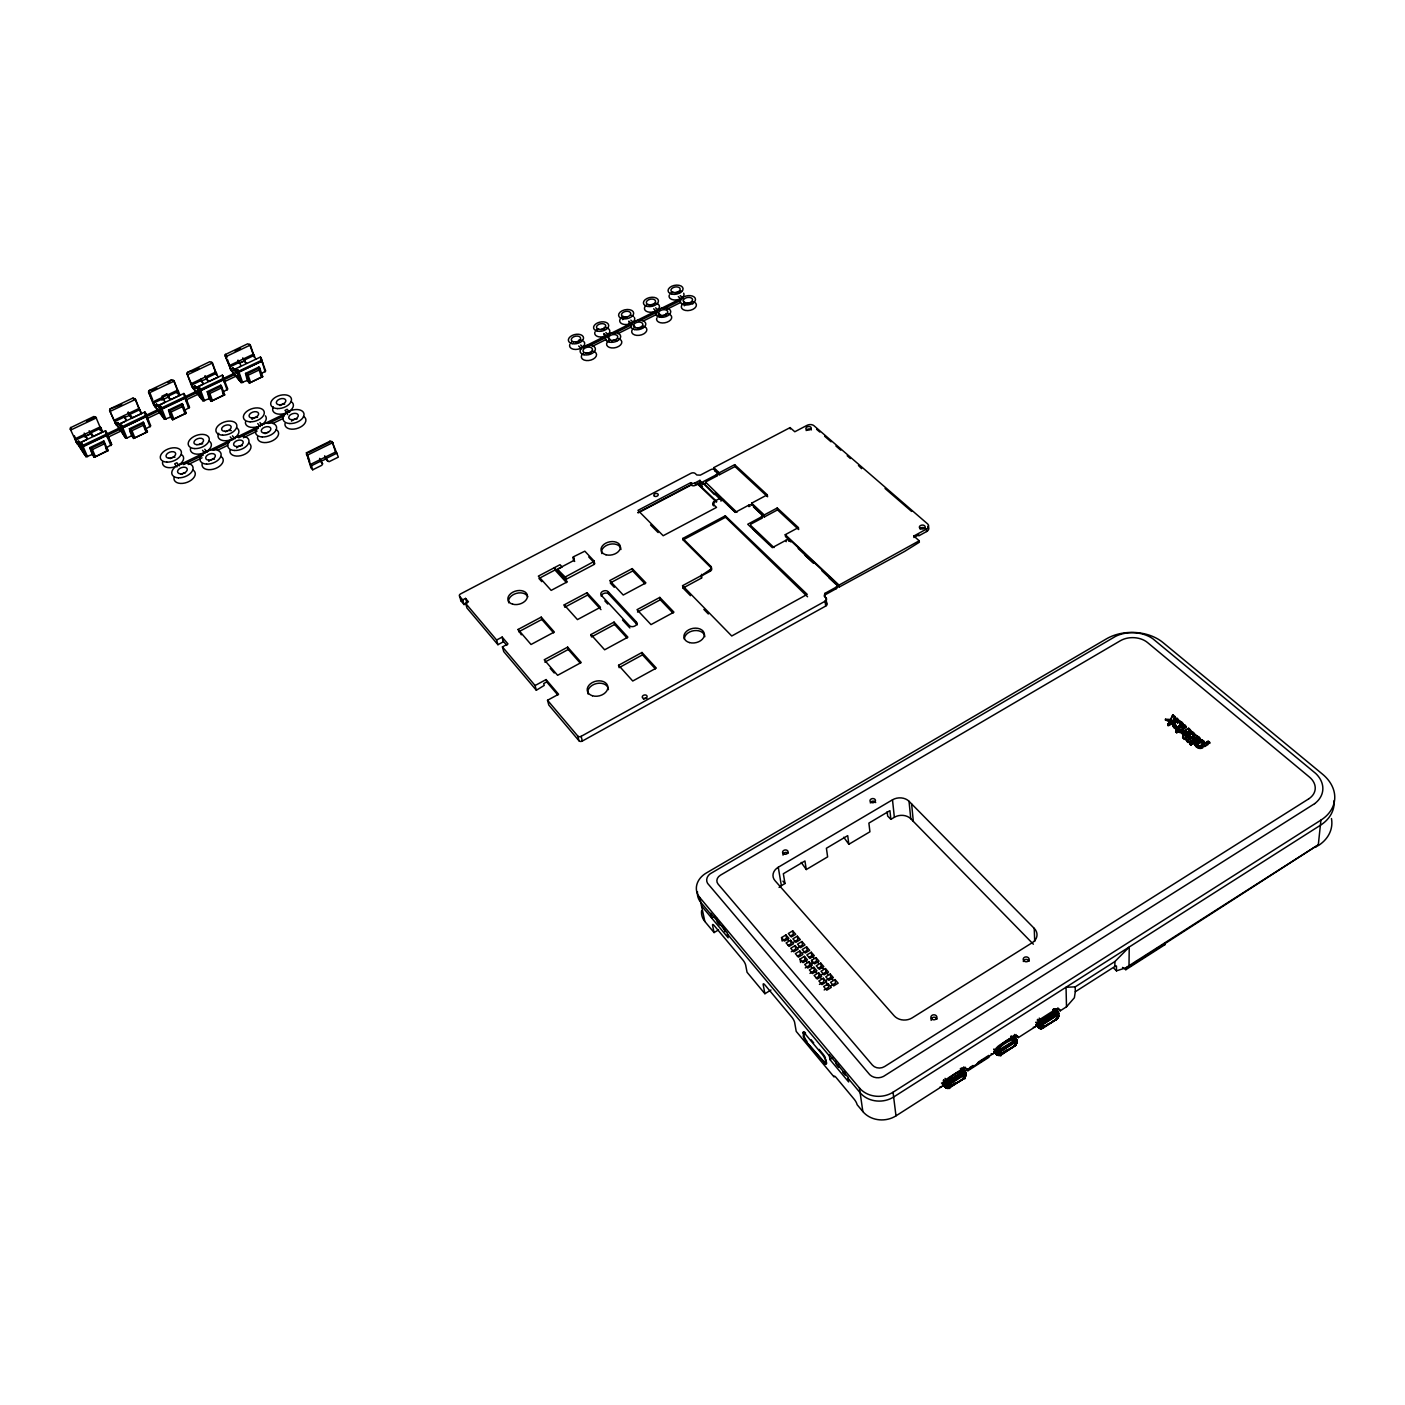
<?xml version="1.0" encoding="UTF-8"?>
<svg xmlns="http://www.w3.org/2000/svg" width="1405" height="1405" viewBox="0 0 1405 1405"><rect width="100%" height="100%" fill="white"/><g stroke="black" fill="none" stroke-linecap="round" stroke-linejoin="round"><path stroke-width="1.5" d="M770.959 990.033L764.9 993.721L763.196 984.712A4.162 1.001 59.1 0 1 765.005 985.028L791.876 1017.238A4.233 1.036 58.8 0 1 794.633 1022.418L796.214 1031.393L834.078 1076.968A4.356 1.054 58.3 0 1 836.151 1077.547L854.258 1099.325A4.408 1.071 58.1 0 1 857.085 1104.646L862.846 1111.566A23.639 20.425 -2.7 0 0 895.986 1115.851L942.579 1086.047A7.692 3.618 -42 0 1 948.41 1077.828L960.809 1069.89A7.675 3.6 -42.1 0 1 967.342 1070.224L993.95 1053.206A7.64 3.565 -42.7 0 1 999.798 1044.986L1012.022 1037.189A7.622 3.548 -42.9 0 1 1018.326 1037.61L1036.135 1026.212A7.587 3.513 -43.3 0 1 1042.001 1018.028L1054.066 1010.318A7.569 3.513 -43.4 0 1 1060.178 1010.845L1066.5 1006.805L1074.368 997.761L1075.299 991.737L1114.868 966.482L1114.885 961.564L1129.234 947.058L1128.988 966.798L1116.466 970.855L1113.954 968.361M1116.466 970.855L1116.483 965.973L1114.868 966.482M943.668 1085.45L947.128 1088.313L949.2 1088.137L963.9 1078.373C970.75 1064.481 955.189 1071.523 946.145 1081.042C936.714 1089.718 959.053 1089.349 944.74 1086.996M1122.525 967.413L1125.826 969.696L1125.844 967.746L1318.312 844.756L1320.928 820.116A44.345 32.35 7.2 0 0 1322.456 774.12L1163.041 642.594A40.482 28.68 1.2 0 0 1106.455 638.854L706.346 872.979A21.848 17.282 -11.1 0 0 699.725 897.444L704.836 921.469L714.074 932.569L718.535 929.917M1195.04 745.072C1195.427 741.7 1200.204 740.101 1203.031 741.524C1204.788 746.178 1206.807 740.47 1209.828 743.421L1208.651 741.436L1204.471 743.21L1202.381 740.172L1198.026 740.576L1195.339 742.753L1195.04 745.072L1199.168 748.444L1195.093 743.385M1135.784 962.443L1135.784 961.529M1172.824 714.741L1170.593 719.465L1165.465 719.22L1165.447 720.256L1170.558 720.502L1172.824 714.741L1174.861 716.48L1174.106 720.976L1176.898 719.29L1176.933 718.254L1173.386 719.799L1174.861 716.48M1167.924 725.454L1168.012 723.733L1172.279 721.064L1168.17 725.77L1168.293 723.47M1169.522 723.751L1169.54 722.714M1170.558 720.502L1170.593 719.465M1125.826 969.696L1165.131 944.546L1165.184 942.597M1173.017 724.471L1173.193 726.789L1173.807 723.083L1175.511 724.523C1176.248 732.321 1185.135 721.959 1176.617 721.309C1179.656 719.711 1185.486 723.557 1181.939 726.543L1181.904 727.579L1184.678 724.875L1181.939 726.543M1172.982 726.157L1173.298 723.751M1173.509 720.958L1173.544 718.991M1173.649 726.385L1174.949 728.58L1173.228 725.753M1173.263 724.787L1173.807 723.083M1173.842 721.046L1174.123 719.94M1174.229 728.053L1174.264 727.017M1175.124 720.361L1175.16 719.325M1175.388 726.543L1175.511 724.523M1175.757 730.372C1175.792 735.254 1175.23 726.684 1178.338 731.215L1178.303 732.251L1176.635 729.757M1175.722 728.967L1174.984 727.544M1175.809 727.035L1173.772 724.119M1175.651 732.11L1176.055 730.108M1176.389 727.386L1175.844 725.999M1177.829 722.346L1177.794 723.382L1176.617 721.309M1176.775 733.182L1175.932 731.39M1177.074 727.544L1176.424 726.35M1176.582 722.346L1177.337 721.116M1177.583 727.527L1180.744 724.313M1177.829 730.793L1177.934 729.055L1179.954 727.737L1178.075 731.109L1177.934 729.055M1177.302 722.152L1178.04 721.011M1178.128 727.386L1178.163 726.35M1178.198 729.827L1178.338 728.194L1179.954 727.737M1181.904 727.579L1182.887 724.576L1178.725 721.011M1177.794 729.406L1178.953 731.865L1186.347 727.369L1184.678 724.875M1179.304 731.092L1179.269 732.128L1181.289 729.898C1176.178 733.551 1189.42 733.796 1190.386 729.739L1188.665 728.264L1184.046 730.951L1181.289 729.898M1178.303 729.248L1179.234 728.018M1179.339 726.807L1179.375 725.77M1179.375 722.135L1179.41 721.099M1179.427 731.197L1180.2 732.866L1180.235 731.829M1180.709 725.349L1179.814 722.925M1180.06 722.31L1180.095 721.274M1180.323 726.051L1180.358 725.015M1180.2 724.26L1180.235 723.224M1180.586 725.7L1180.692 723.768M1180.709 722.574L1180.744 721.538M1181.025 732.286L1182.676 733.884L1184.643 733.832L1184.678 732.795M1181.921 723.364L1181.956 722.328M1181.816 733.673L1181.851 732.637M1188.665 728.264L1183.994 731.987L1181.833 730.372M1182.413 727.088L1182.448 726.051M1182.501 723.961L1182.536 722.925M1182.676 733.884L1182.729 732.848M1182.518 731.882L1182.553 730.846M1182.834 726.473L1182.87 725.437M1182.887 724.576L1182.922 723.54M1182.764 737.836L1183.818 734.622L1186.839 734.288L1186.803 735.342C1182.676 733.164 1182.483 741.19 1182.764 735.834M1182.94 736.431L1182.975 735.395M1183.238 732.075L1183.273 731.039M1183.291 736.027L1183.326 734.991M1183.783 735.658L1183.818 734.622M1183.642 733.954L1183.677 732.901M1183.994 731.987L1184.046 730.951M1184.029 739.434L1183.08 737.309M1184.52 735.307L1184.556 734.271M1184.819 731.636L1184.854 730.582M1185.311 737.748L1186.909 735.763L1190.053 739.153L1188.015 740.4L1185.504 738.152L1187.488 735.974M1185.293 735.131L1185.328 734.095M1185.504 738.152L1185.451 736.325M1185.802 737.01L1185.838 735.974M1186.031 735.166L1186.066 734.113M1186.048 738.696L1185.539 737.116M1186.329 736.8L1186.382 735.763M1186.803 735.342L1186.786 731.917M947.128 1088.313L950.166 1087.171L947.708 1088.454M1186.874 736.8L1186.909 735.763M1187.049 733.392L1188.507 731.443L1191.528 731.338L1197.604 736.993C1195.69 734.06 1188.56 729.3 1186.61 734.622M1184.064 738.398L1188.56 742.42L1197.657 735.957M1187.524 742.332L1187.155 741.05M1187.752 732.848L1187.805 731.812M1188.103 736.396L1190.053 739.153M1188.033 742.455L1187.576 741.296M1188.015 740.4L1186.083 737.66M1188.472 732.497L1188.507 731.443M1188.56 742.42L1189.052 741.208M1188.858 735.307L1190.825 733.094L1194.215 736.624L1191.703 738.152L1189.069 735.798L1189.526 733.375M1189.069 735.798L1189.034 733.796M1189.192 732.268L1189.227 731.215M1189.666 736.396L1189.122 734.762M1189.947 732.163L1189.982 731.127M1190.808 745.265L1192.388 743.298L1190.808 745.265L1190.07 742.174L1192.986 743.93L1198.57 740.54M1190.14 734.148L1190.193 733.094M1190.386 729.739L1190.334 730.776L1188.63 729.318M1189.912 744.51L1189.772 742.437M1189.666 744.193L1190.07 742.174M1190.773 734.13L1190.825 733.094M1190.72 732.198L1190.755 731.162M1192.353 744.334L1190.667 741.805M1191.493 732.374L1191.528 731.338M1191.458 734.376L1191.493 733.34M1191.703 738.152L1189.701 735.359M1191.949 741.102C1190.931 746.09 1194.268 735.254 1198.746 736.887L1200.432 739.399L1198.746 736.887M1192.178 733.814L1194.215 736.624M1192.248 732.69L1192.301 731.654M1191.861 742.859L1192.265 740.839M1193.003 733.129L1193.056 732.093M1192.986 743.93L1192.142 742.139M1193.741 733.691L1193.793 732.655M1195.269 745.756L1195.321 744.72M1195.304 743.789L1195.339 742.753M1195.708 746.424L1195.743 745.37M1195.725 743.192L1195.778 742.156M1196.252 746.986L1196.305 745.95M1196.322 742.613L1196.375 741.577M1196.884 747.46L1196.937 746.424M1197.095 742.086L1197.148 741.05M1197.587 745.493L1198.939 742.455L1200.906 741.805L1202.979 742.929L1202.557 745.265L1200.625 746.441L1198.799 746.529L1197.587 744.843M1197.587 747.864L1197.622 746.828M1197.991 741.612L1198.026 740.576M1198.061 746.108L1197.622 743.807M1198.061 743.122L1198.008 744.158L1198.939 742.455M1198.869 741.278L1198.922 740.224M1198.799 746.529L1198.096 745.072M1199.782 741.067L1199.835 740.014M1199.677 746.652L1202.979 743.579M1199.888 743.017L1199.923 741.981M306.694 453.622L306.448 452.656L310.891 467.584L312.718 469.797L321.798 465.301L322.588 463.808L319.602 458.381M1200.063 748.566L1209.881 742.384M1200.695 740.979L1200.731 739.943M1200.625 746.441L1200.678 745.405M1200.853 742.841L1200.906 741.805M1200.959 748.479L1201.012 747.442M1201.556 741.032L1201.609 739.996M1201.784 741.91L1202.943 744.615M1201.714 745.915L1201.767 744.878M1201.942 747.144L1201.907 748.18L1202.873 747.688M1202.329 741.225L1202.381 740.172M1202.557 745.265L1202.592 744.229M1202.452 743.35L1202.504 742.314M1202.926 743.965L1202.979 742.929M1203.031 741.524L1203.084 740.488M1203.664 741.963L1203.716 740.927M1204.173 742.49L1204.226 741.454M1204.419 744.264L1204.542 742.016M948.428 1087.927L963.883 1078.724L962.443 1078.373M1207.194 742.56L1207.246 741.524M1207.615 742.402L1207.668 741.348M1208.107 742.367L1208.159 741.331M1208.599 742.472L1208.651 741.436M1208.985 742.701L1209.038 741.664M92.309 454.553L89.815 447.633L103.794 440.959L108.15 450.636L94.223 457.292L92.309 454.553L86.039 456.748L80.436 443.84L81.982 443.91L83.194 446.685L106.675 435.515L105.551 430.685L79.804 442.926M963.444 1076.722C962.952 1081.657 968.203 1073.508 963.567 1074.807L949.499 1083.835L948.814 1087.646L963.883 1078.724M1015.218 1045.46L1015.183 1042.422L1001.221 1051.256L1000.975 1054.523L1014.919 1045.689L1001.238 1054.944C998.99 1055.629 999.535 1051.379 1001.133 1050.782L1014.691 1042.106C1017.29 1041.79 1015.095 1049.219 1014.972 1043.423M308.643 452.656L330.175 442.048L329.947 441.082L332.142 441.644L338.342 457.117L329.033 461.718L325.626 458.961L324.608 455.887L327.611 461.332M965.2 1073.35C963.935 1087.716 966.939 1069.082 962.776 1068.362M963.865 1077.214C973.068 1066.448 939.699 1085.38 949.569 1087.804M965.779 1076.248L965.902 1075.194M965.832 1074.544C962.864 1081.428 966.816 1072.682 964.603 1070.417M1040.982 1028.706L1056.894 1019.187L1041.474 1028.126L1042.703 1023.507L1057.631 1014.217L1058.035 1018.063L1057.227 1018.485L1056.736 1015.727L1043.353 1024.28L1042.492 1028.39L1038.067 1027.266L1037.944 1024.052L1039.7 1021.259L1054.523 1011.53L1057.561 1010.985L1058.685 1013.602L1057.947 1015.341L1058.492 1012.513L1054.716 1008.772L1055.664 1009.018M1001.238 1054.944C980.831 1057.263 1021.646 1025.334 1015.464 1042.633M1058.457 1017.273C1058.773 1016.201 1058.966 1013.427 1057.543 1017.606C1057.93 1019.977 1058.141 1012.197 1057.754 1018.449M1016.799 1041.93C1016.026 1046.988 1014.726 1045.179 1016.746 1042.457M1042.106 1028.39C1046.005 1026.897 1039.015 1029.654 1037.961 1026.792M1128.988 966.798L1315.73 846.425M1057.983 1017.729L1057.21 1014.972L1043.283 1023.788C1041.72 1024.386 1041.087 1028.653 1043.283 1028.003L1057.052 1019.029L1052.31 1021.435M1315.624 847.373L1318.312 844.756M145.576 412.859L146.032 416.776L122.797 427.822L126.994 437.991L131.684 435.743L133.633 438.43L147.42 431.844L143.222 422.167L129.383 428.771L133.633 438.43L147.42 431.844L145.435 429.175L150.757 425.82L144.908 411.981L119.46 424.082L123.939 435.813M158.66 405.43L160.873 406.379L161.979 409.171L184.951 398.23L183.844 393.47L158.66 405.43L164.438 419.287L170.62 417.145L172.639 419.779L186.268 413.263L182.211 403.586L168.53 410.102L170.62 417.145M250.582 382.213L248.123 375.24L246.244 374.239L249.37 383.073L261.541 376.979L259.1 370.007L259.644 367.864L258.942 367.021L245.541 373.396L247.262 380.527L249.37 383.073L262.717 376.698L259.644 367.864L246.244 374.239L245.541 373.396M714.372 501.304L714.601 502.727A3.249 2.16 -9.8 0 0 713.635 505.835L713.389 504.395A3.249 2.16 -9.8 0 1 714.372 501.304L720.308 498.143L735.254 512.351L748.689 505.203A3.267 2.178 -9.1 0 1 753.185 505.431L762.16 513.844A3.284 2.195 -8.8 0 1 761.247 517.005L747.741 524.241L772.329 547.651L785.975 540.258A3.337 2.266 -8.2 0 1 790.594 540.521L836.818 583.883A3.425 2.389 -7 0 1 835.975 587.272L824.876 593.402L824.191 596.124L825.947 597.81L826.562 602.64L824.998 601.147M201.424 398.827L197.455 386.99L222.359 375.153L227.786 389.027L222.605 392.294L224.695 394.893L223.465 395.191L220.778 385.198L207.238 391.661L209.134 398.721L211.207 401.338L224.695 394.893L221.463 386.059L207.922 392.522L207.238 391.661M186.268 413.263L185.003 413.579L182.334 406.642L182.878 404.464L169.197 410.998L168.53 410.102M146.102 432.178L143.31 425.258L143.872 423.063L130.033 429.667L129.383 428.771M106.183 431.598L111.627 444.524L106.218 447.914L108.15 450.636L106.798 450.987L103.794 440.959M949.323 1087.856L949.587 1084.344L964.884 1074.702L965.27 1071.664L962.32 1072.261L947.848 1081.569L945.6 1084.73L946.18 1088.12M197.455 386.99L199.686 387.921L200.739 390.713L223.465 379.894L223.061 376.013M960.335 1068.573C964.129 1071.699 964.884 1078.197 961.406 1071.049M1056.613 1010.739C1058.422 1018.713 1057.561 1012.338 1054.084 1008.878M1011.424 1035.942L1014.164 1039.173L1014.761 1042.58L1010.669 1036.363M1053.381 1009.159L1056.139 1012.32L1056.736 1015.727L1052.626 1009.563M1016.834 1043.054L1015.341 1045.32M995.126 1052.749A4.233 1.985 -42.7 0 1 994.02 1051.713C995.284 1056.314 1007.877 1056.823 995.987 1054.207M1058.58 1015.675L1057.543 1017.606M1058.685 1016.254L1057.895 1017.975M1168.012 723.733L1169.065 725.489L1178.637 719.694L1176.933 718.254M558.435 571.378L558.207 568.726L572.994 560.929A2.301 1.546 -13.3 0 0 573.82 558.663L573.363 556.837L584.831 551.182L594.35 561.298L565.179 577.016L557.855 569.692M239.272 371.921L261.787 361.19L239.272 371.921L235.829 368.742L239.535 380.632L230.771 368.918L232.896 367.899L239.675 376.119M1175.3 726.034L1175.335 724.998M964.919 1077.916C972.787 1056.929 931.375 1089.648 949.464 1087.242C937.188 1088.928 962.952 1068.063 965.744 1073.069M1015.183 1042.422L1014.673 1037.54M84.177 433.109L87.005 438.325L86.302 439.765L77.275 444.05L70.25 429.069L70.566 427.506L70.935 428.437M123.991 415.599L126.081 419.761L125.361 421.184L116.457 425.416L109.608 410.471L109.941 408.908L133.001 398.001L133.264 398.967M310.891 467.584L311.489 466.39M200.933 379.087L202.952 383.214L202.232 384.654L193.486 388.799L187.058 373.835C186.812 370.059 195.594 372.237 198.808 367.97M240.062 366.67L240.799 365.23L237.989 360.137L239.061 363.14L244.733 360.751L239.588 363.193M261.541 376.979L262.717 376.698L260.575 374.151L265.685 370.92L260.469 357.046L231.439 370.762L225.169 355.816L225.38 354.341L226.767 357.555L225.766 354.763M265.106 371.991L261.19 357.889M229.823 368.812L230.438 367.741M1016.676 1041.052L1014.761 1040.596L1000.149 1049.939L998.446 1052.345L998.534 1054.892L1000.694 1054.962L996.268 1054.54M184.231 410.629L189.482 407.327L184.529 394.331M193.521 388.799L191.941 386.797L192.573 385.725M1041.509 1028.618L1042.949 1027.547L1040.385 1028.583M164.438 419.287L153.672 404.991L154.304 403.885M1000.817 1054.979L997.216 1055.19L994.02 1051.713M153.672 404.991L148.544 392.048C148.368 388.764 153.637 391.626 156.693 387.903M114.964 423.362L115.649 422.255M75.852 441.943L76.555 440.819L74.36 435.761M1015.306 1042.422L1016.412 1040.473L1015.639 1037.786M1187.102 732.356L1186.839 734.288M1015.394 1043.933L1016.096 1044.565M1015.92 1044.776L1015.675 1041.07L1000.957 1050.202L999.183 1052.696L999.376 1055.102L1000.834 1055.173M1057.561 1018.52L1058.176 1017.378M1042.633 1028.074L1040.543 1028.688L1038.067 1027.266M1057.754 1017.975C1057.28 1020.61 1055.014 1016.869 1057.385 1018.748M946.145 1081.042L949.727 1084.221L945.038 1078.338M1056.964 1018.239L1055.647 1019.31M564.318 576.77L564.898 579.141L566.233 579.229L594.403 564.301L594.21 560.964M573.925 559.19L574.382 561.034A2.301 1.546 -13.3 0 1 574.645 561.456M1000.782 1054.47C984.185 1057.983 1015.71 1030.199 1016.781 1040.42M1038.33 1027.617L1042.282 1027.986L1039.261 1028.056L1039.138 1024.912L1040.754 1022.331L1057.385 1011.969L1058.387 1012.9L1057.333 1015.604L1057.14 1010.775M701.148 575.646L709.947 569.78A3.337 2.301 -10.1 0 0 710.965 566.496L682.795 538.449L725.296 515.811L807.225 594.368L731.742 635.991L682.567 585.674L701.148 575.646L701.569 578.035L683.023 588.045L690.47 595.685M701.569 578.035L701.552 574.329M161.909 400.091L168.934 396.754L167.933 396.913L166.773 393.927L161.909 396.228L164.719 401.391L163.999 402.814L155.2 407.011L148.544 392.048M106.798 450.987L94.223 457.292L89.815 447.633M173.816 418.936L172.639 419.779L169.197 410.998L171.111 411.981L173.816 418.936L185.003 413.579M998.112 1055.471L1015.077 1045.583M1014.199 1046.303L1015.183 1045.847M963.25 1078.952L963.865 1078.496M212.401 400.478L211.207 401.338L207.922 392.522L209.819 393.505L212.401 400.478L223.465 395.191M1042.809 1027.441L1039.279 1028.267L1036.1 1024.807A4.197 1.949 -43.2 0 0 1037.838 1025.808M950.43 1086.065L955.576 1082.763M1003.24 1052.24L1006.612 1050.079M949.148 1087.523C952.204 1082.693 966.5 1081.2 965.165 1073.929M1043.985 1026.774L1048.991 1023.578M1000.694 1054.962L1014.902 1046.058M969.503 1067.73L973.015 1065.482M978.284 1062.11L988.839 1055.366L988.962 1057.263L967.887 1070.75L965.551 1068.116M968.431 1069.1L971.926 1066.869M977.195 1063.497L982.446 1060.125M1126.23 968.168L1131.587 964.743M1135.152 962.46L1138.717 960.177M1144.074 956.752L1147.657 954.469M1154.787 949.903L1158.37 947.62M699.725 897.444L859.439 1087.979A23.973 20.513 -3.2 0 0 893.036 1092.229L1320.928 820.116M1066.5 1006.805L1066.044 987.276L1075.211 986.854L1114.885 961.564M803.713 1031.867A4.268 1.036 58.7 0 0 803.607 1032.675L803.519 1036.644A4.268 1.036 58.7 0 0 806.277 1041.843L824.507 1062.496A4.32 1.054 58.5 0 0 826.526 1063.023L825.964 1059.493M829.934 1059.563L829.266 1054.751L848.005 1077.143L848.638 1081.938L829.934 1059.563L833.077 1057.596M823.822 1062.918A4.32 1.054 58.5 0 0 825.841 1063.462L826.526 1063.023M806.277 1041.843L824.507 1062.496M802.905 1033.097A4.285 1.036 58.7 0 1 804.872 1033.553L805.557 1033.132A4.268 1.036 58.7 0 0 804.433 1032.043M803.519 1036.644L803.607 1032.675M826.474 981.849L821.995 984.589L818.887 980.989L823.365 978.249L826.474 981.849L827.001 985.256M828.16 983.781L823.664 986.538L826.79 990.156L831.286 987.399L828.16 983.781L828.669 987.206L824.191 989.945M835.044 979.566L830.566 982.306L833.692 985.924L838.17 983.166L835.044 979.566L835.553 982.991L831.093 985.73M818.606 972.734L814.127 975.456L817.218 979.039L821.697 976.317L818.606 972.734L819.15 976.159L821.205 978.547M825.473 968.554L821.012 971.259L824.103 974.842L828.564 972.12L825.473 968.554L826 971.979L828.054 974.35M816.165 977.968L819.15 976.159M821.539 974.701L826 971.979M830.25 974.034L825.771 976.774L828.88 980.356L833.358 977.617L830.25 974.034L830.759 977.458L832.831 979.865M1204.612 746.617L1208.089 744.492M819.431 984.396L823.892 981.674L823.365 978.249M826.298 980.198L830.759 977.458M805.258 967.922L809.702 965.235L809.157 961.793L804.696 964.497L807.752 968.063L812.213 965.34L809.157 961.793M815.989 957.648L816.533 961.073L812.09 963.777L811.546 960.353L815.989 957.648L819.062 961.178L814.619 963.883L811.546 960.353M1188.05 739.346L1190.088 738.117M1191.739 737.116L1194.25 735.57M813.864 967.255L809.403 969.977L812.476 973.542L816.937 970.82L813.864 967.255L814.408 970.679L816.463 973.05M820.713 963.075L816.27 965.797L819.343 969.345L823.804 966.622L820.713 963.075L821.258 966.517L823.312 968.87M809.965 973.384L814.408 970.679M818.29 968.308L821.258 966.517M1190.737 741.19L1195.883 738.047M1192.213 741.875L1198.693 737.924M1193.038 742.894L1200.467 738.363M797.408 956.19L800.358 954.399L799.796 950.974L795.37 953.661L798.391 957.174L802.835 954.487L799.796 950.974M802.747 952.959L807.173 950.289L806.611 946.847L802.185 949.534L805.223 953.029L809.649 950.342L806.611 946.847M800.025 959.071L804.468 956.366L807.506 959.896L803.063 962.601L800.025 959.071L800.587 962.495M811.3 952.239L806.856 954.926L809.912 958.438L814.338 955.751L811.3 952.239L811.844 955.663L813.864 957.999M1176.81 732.146L1178.338 731.215M1178.988 730.828L1186.4 726.332M802.062 961.6L805.03 959.808L804.468 956.366M808.894 957.455L811.844 955.663M788.187 945.46L791.12 943.686L790.541 940.261L786.115 942.931L789.118 946.408L793.544 943.739L790.541 940.261M793.491 942.263L797.899 939.611L797.32 936.169L792.912 938.821L795.915 942.298L800.341 939.629L797.32 936.169M795.16 945.6L790.734 948.287L793.737 951.782L798.181 949.095L795.16 945.6L795.739 949.042L791.314 951.712M801.956 941.491L797.548 944.16L800.551 947.655L804.977 944.968L801.956 941.491L802.518 944.933L798.11 947.602M1172.227 724.594L1178.602 720.73M781.531 937.592L785.939 934.94L788.925 938.4L784.517 941.051L781.531 937.592L782.128 941.034L786.537 938.382L785.939 934.94M792.719 930.865L788.31 933.517L791.296 936.959L795.722 934.307L792.719 930.865L793.298 934.307L790.365 936.064M714.741 916.359L711.738 918.132L710.807 913.268L727.246 932.885L728.141 937.75L701.534 905.926M801.219 862.407L806.277 869.537L827.633 856.874L826.403 848.251L847.707 835.641L848.848 844.282L869.923 831.778L868.887 823.102L889.927 810.65L890.875 819.343L894.353 817.289A11.784 9.115 -4.1 0 1 910.774 818.781L1033.378 944.213M779.073 887.398A11.925 9.484 -8.3 0 1 781.373 885.642L784.974 883.499L783.34 873.734L804.942 860.966L806.277 869.537M1034.221 928.354A12.786 10.239 1.9 0 1 1032.201 942.737L912.179 1017.87A12.891 10.748 -2.4 0 1 894.124 1015.762L774.998 880.654A12.03 9.501 -8.4 0 1 778.265 867.254L892.491 799.814A11.89 9.133 -4.2 0 1 909.035 801.289L1034.221 928.354L1034.73 941.42M1001.379 1054.716L997.919 1054.646M546.071 679.581L546.703 681.934L543.735 683.533L544.227 685.412L536.341 690.241L535.077 685.535L546.071 679.581L558.593 694.246L547.529 700.27L548.775 704.976L578.983 740.769A2.494 1.827 -14.5 0 0 582.337 741.05L825.701 606.064A3.442 2.406 -7.2 0 0 826.965 603.167M919.221 540.785L919.344 542.242L904.644 551.392L839.259 587.027L839.031 585.095L919.221 540.785L913.812 536.043L926.457 529.07A5.409 3.653 -5 0 0 927.581 523.889L813.934 425.68A5.076 3.267 -7.8 0 0 806.909 425.399L794.809 431.757L790.084 427.612L713.74 467.637L714.074 469.551L719.553 474.697L734.973 466.565L767.569 496.738L767.288 494.823L734.675 464.669L719.237 472.783L713.74 467.637M825.051 594.859L836.151 588.713A3.425 2.389 -7 0 0 836.994 585.323L836.818 583.883M547.529 700.27L577.789 736.062A2.494 1.827 -14.5 0 0 581.143 736.343L825.086 601.235A3.442 2.406 -7.2 0 0 825.947 597.81M927.774 526.331A5.409 3.653 -5 0 1 926.65 531.511L918.782 535.849L918.694 534.884L913.935 537.518L913.812 536.043M618.569 665.285L641.98 652.482L656.311 668.077L632.742 681.021L618.569 665.285L619.113 667.656L642.489 654.853L641.98 652.482M567.655 647.125L544.227 659.77L557.627 675.313L581.213 662.51L567.655 647.125L568.252 649.479L580.441 663.336M590.925 634.568L614.038 622.099L627.894 637.168L604.642 649.795L590.925 634.568L591.487 636.939L614.582 624.47L614.038 622.099M659.806 597.406L637.009 609.7L651.007 624.61L673.943 612.159L659.806 597.406L660.28 599.777L672.995 613.072M701.815 575.751L710.21 571.22A3.337 2.301 -10.1 0 0 711.211 567.936L710.965 566.496M544.841 662.124L568.252 649.479M637.519 612.071L660.28 599.777M790.277 541.066L785.535 536.622L785.255 534.69L798.391 527.595L777.246 507.978L764.215 514.95L764.496 516.882L777.509 509.892L777.246 507.978M762.16 513.844L762.388 515.284A3.284 2.195 -8.8 0 1 761.475 518.445L750.692 524.223L750.92 525.663L773.979 547.581M751.938 505.08L751.64 503.166L767.288 494.823M711.211 567.936L683.076 539.889L725.542 517.251L725.296 515.811M502.165 637.08L503.166 641.909L497.932 644.702L496.615 640.03L502.165 637.08L507.978 643.929L502.428 646.897L503.728 651.586L536.341 690.241M518.076 629.458L541.224 617.129L554.325 632.004L531.037 644.491L518.076 629.458L521.308 634.814M564.195 604.87L587.027 592.699L600.427 607.276L577.455 619.605L564.195 604.87L564.775 607.223L587.589 595.053L587.027 592.699M632.215 568.604L609.7 580.616L623.24 595.035L645.896 582.882L632.215 568.604L632.724 570.974L645.035 583.83M518.708 631.811L541.821 619.465L541.224 617.129M632.724 570.974L610.227 582.97L614.284 587.308M720.8 501.005L723.487 499.583L736.94 512.368M566.478 582.601L554.993 570.009L538.94 578.474L541.786 581.652M556.503 569.956L562.14 566.97L560.033 564.705L538.343 576.138L551.164 590.381L567.339 581.81L554.413 567.655L554.993 570.009M723.487 499.583L706.153 482.705L705.995 481.757L716.568 476.19A3.196 2.09 -9.8 0 0 717.516 473.169L715.215 469.814A3.196 2.09 -9.9 0 0 710.842 469.604L700.287 475.153L696.792 474.978L695.264 473.538A3.196 2.09 -10.3 0 0 690.909 473.327L460.541 593.929A2.318 1.563 -16.1 0 0 459.593 596.229L462.702 599.9L465.564 598.407L468.462 601.814L465.599 603.325L466.952 607.996L497.932 644.702M720.308 498.143L720.554 499.583L703.308 483.162L702.237 483.724L699.936 480.352L695.106 482.881A3.196 2.107 -10.3 0 1 690.733 482.67L637.958 510.366L663.178 535.727L716.532 507.398L713.389 504.395M637.712 512.685L691.945 484.198M638.45 512.737L691.155 485.041A3.196 2.107 -10.3 0 0 695.528 485.269L697.688 484.145L716.427 502.059M459.593 596.229L460.963 600.883L464.054 604.554L466.917 603.061L465.564 598.407M697.688 484.145L700.199 481.774L702.237 483.724M701.991 482.301L716.322 474.767A3.196 2.09 -9.8 0 0 717.27 471.746M703.167 484.286L706.153 482.705M949.429 1087.136L944.599 1086.539M588.133 346.385L605.731 337.639M613.546 333.758L631.144 325.012M638.959 321.13L656.557 312.384M664.389 308.503L680.02 300.723M592.436 346.297L606.099 339.501M617.831 333.688L631.512 326.873M643.227 321.06L656.908 314.263M666.673 309.399L680.354 302.602M583.04 347.211L680.758 298.703M306.378 454.324L307.168 455.273L332.932 442.575M307.168 455.273L310.312 464.511L335.953 451.848M310.312 464.511L311.348 465.793L321.552 460.735M326.575 458.258L337.024 453.095M306.448 452.814L329.929 441.258M178.751 465.231L286.971 412.736L287.603 414.616M183.616 464.581L203.304 455.027M213.139 450.25L228.892 442.593M238.727 437.816L258.415 428.262M268.267 423.485L284.021 415.845M188.27 464.528L202.039 457.837M217.775 450.197L227.61 445.42M243.346 437.78L257.115 431.089M272.851 423.449L282.686 418.672M105.656 434.514L121.497 426.98M145.242 415.669L161.083 408.117M198.685 390.221L161.733 407.801M222.429 378.911L234.319 373.256L234.969 375.1M106.517 435.708L122.358 428.156M146.12 416.846L159.977 410.242M185.723 397.966L199.598 391.363M223.36 380.035L235.232 374.38L235.899 376.224L224.027 381.897M107.289 437.552L121.129 430.949M146.858 418.672L160.714 412.069M186.426 399.81L198.298 394.155M104.444 441.873L90.447 448.546L92.396 449.547L95.364 456.449M92.396 449.547L103.865 444.068M130.033 429.667L131.965 430.668L143.31 425.258M171.111 411.981L182.334 406.642M209.819 393.505L220.919 388.219M248.123 375.24L259.1 370.007M193.486 388.799L203.023 400.864L209.134 398.721M225.169 355.816L231.439 370.762L241.168 382.634L247.262 380.527M109.608 410.471L113.981 420.341L139.165 408.398L141.606 413.474L132.456 417.812L130.999 417.408L128.171 412.227L130.999 417.408M152.776 401.935L177.68 390.116L180.068 395.174L171.024 399.477L167.933 396.913M191.133 383.723L215.773 372.026L218.126 377.084L209.187 381.335L206.078 378.806L204.972 375.802L207.782 380.931M229.103 365.722L253.48 354.148L255.798 359.188M87.005 438.325L85.459 436.077L90.429 433.724L93.485 436.34L102.723 431.95L101.072 428.051L100.229 426.874L74.781 438.94L75.607 440.151L85.723 435.339M89.147 430.738L90.71 432.968L101.072 428.051M113.981 420.341L114.841 421.518L124.852 416.758M129.769 414.422L140.026 409.558M153.637 403.095L163.542 398.388M166.773 393.927L168.424 396.07L178.558 391.257M192.046 384.865L201.846 380.211M206.658 377.927L216.686 373.168M230.034 366.828L239.728 362.227M242.749 357.871L244.505 359.961L254.428 355.254M84.335 436.92L91.501 433.513L93.485 436.34M132.456 417.812L130.419 415.037L124.465 417.548L126.081 419.761M78.698 441.17L76.467 442.224L84.546 454.623L78.698 441.17L82.333 446.439M122.885 429.456L117.88 422.536L115.684 423.59L123.183 433.969M160.486 409.241L156.64 404.131L154.462 405.167L162.172 415.388M200.23 392.627L194.944 385.936L192.801 386.955L201.389 398.844M82.825 445.35L106.359 434.163M119.46 424.082L122.498 426.47L145.769 415.406M200.546 389.326L223.307 378.489M238.955 371.043L261.471 360.33L260.592 358.942M83.211 446.21L106.727 435.023M146.12 416.266L122.797 427.822L121.638 425.048M162.102 408.662L185.091 397.703M200.897 390.186L223.658 379.35M70.619 427.664L93.924 416.477L94.223 417.426L86.46 421.096M148.79 390.713L171.638 379.736L174.202 381.089L177.68 390.116M187.269 372.536L209.889 361.665L212.471 362.982L215.773 372.026M225.327 354.534L247.719 343.786L250.336 345.068L253.48 354.148M121.743 404.412L110.064 409.066M168.091 382.511L171.603 379.93M234.881 350.916L240.448 348.282M110.24 411.349L135.53 399.389L139.165 408.398M149.193 392.926L174.202 381.089M187.726 374.696L212.471 362.982M225.854 356.659L250.336 345.068M965.095 1077.231L965.674 1072.419L962.337 1068.169M947.954 1087.575L946.004 1087.979L941.491 1082.992M944.652 1083.185C952.467 1085.503 945.565 1087.136 942.579 1082.342L945.038 1087.33L947.497 1087.119M948.832 1088.225L946.742 1087.4M948.674 1084.888L943.194 1080.392M996.005 1050.343L1000.694 1051.783L996.373 1049.623M1038.172 1023.384L1042.844 1024.789L1038.558 1022.664M948.586 1085.134L944.441 1083.835M993.932 1048.991L996.97 1051.888L1000.009 1052.029M1036.065 1022.05L1039.138 1024.912L1042.176 1025.035M325.626 458.961L326.54 458.733L320.621 461.437L322.588 463.808M1015.446 1045.179L1016.535 1043.072M90.429 433.724L91.501 433.513M129.383 415.213L130.419 415.037M999.921 1052.275L996.918 1052.415L993.879 1049.57M1042.089 1025.299L1039.085 1025.457L1036.012 1022.647M206.078 378.806L207.044 378.648L201.266 381.089L202.952 383.214M1178.338 728.194L1175.757 727.913M1172.279 721.064L1167.502 720.958L1165.465 719.22M1169.048 722.03L1172.244 722.1M176.995 393.119L180.068 395.174M135.53 399.389L133.124 398.159M70.25 429.069L70.865 429.965L96.418 417.882L94.065 416.635M99.72 429.807L102.723 431.95M114.841 421.518L125.449 437.903L126.994 437.991M1042.141 1028.46L1039.805 1028.302L1036.1 1024.807M1041.579 1028.671C1037.206 1029.531 1037.786 1023.56 1040.209 1021.786C1045.021 1020.75 1055.295 1005.998 1058.685 1013.602M1037.434 1025.878L1036.205 1025.281M1198.851 745.493L1199.73 745.598M1199.22 747.407L1200.098 747.53M947.233 1088.436L946.004 1087.979M1163.709 944.195L1165.131 944.546M243.82 360.892L246.946 363.386M997.515 1048.218L1001.062 1051.361L998.217 1047.586M949.464 1084.484L943.703 1079.672M1037.821 1019.275L1043.213 1024.386L1040.402 1020.627M947.883 1088.418L947.093 1085.204L948.797 1082.798L963.637 1073.297L965.639 1073.719M1041.193 1028.636L1040.613 1025.351L1042.334 1022.963L1056.736 1013.743L1058.597 1014.217M1040.543 1028.688C1036.486 1021.593 1054.681 1011.986 1058.597 1013.198M998.34 1055.524C992.229 1048.885 1012.25 1037.944 1016.588 1039.331M949.499 1083.835L947.62 1079.848M1000.852 1050.975L998.973 1047.041M1043.002 1023.999L1039.261 1018.098M1000.588 1051.221L996.9 1048.903M1042.738 1024.245L1037.189 1019.96M1172.789 715.777L1174.826 717.516M1184.643 725.911L1186.347 727.369M680.248 295.612L683.339 298.246M678.281 296.596L681.987 299.757M1189.965 743.473L1190.843 744.229M816.621 429.298L819.835 432.073M824.665 436.253L831.093 441.82M835.922 446L840.752 450.162M847.197 455.729L850.411 458.522M885.045 488.483L911.599 511.438M861.599 468.638L858.455 465.477M655.643 307.836L658.682 310.505M653.659 308.801L659.753 314.158M995.864 1053.732L1000.711 1054.4L997.866 1055.19L999.113 1049.869L1016.096 1039.577L1015.446 1042.528L1015.218 1037.592M630.845 320.129L633.848 322.834M634.867 326.522L628.843 321.113L629.212 322.992M605.854 332.528L608.839 335.251M609.805 338.991L603.851 333.512L604.238 335.391M777.509 509.892L798.655 529.527L798.391 527.595M751.64 503.166L764.215 514.95M785.255 534.69L839.031 585.095M753.502 506.555L764.496 516.882M798.181 548.477L813.969 563.3M821.872 570.729L839.259 587.027M714.601 470.745A3.196 2.09 -9.9 0 1 715.461 471.255L717.516 473.169M753.396 506.871L762.388 515.284M805.135 555.414L813.091 562.896M829.02 577.859L835.395 583.83M580.687 345.015L583.637 347.773M578.667 346.016L581.617 348.774M715.215 492.909L719.922 497.405M727.808 504.887L735.676 512.368M752.992 528.86L768.746 543.823M714.443 494.56L703.308 483.162M699.339 483.338L702.5 486.341M697.512 483.18L716.778 501.585M725.542 517.251L807.559 596.774M650.55 524.926L658.12 532.548M703.87 609.401L708.331 613.985M890.875 819.343L887.661 816.024L887.187 811.686M1060.178 1010.845L1058.018 1008.597A7.552 3.513 -43.4 0 0 1057.895 1007.824M1055.26 1008.808L1057.825 1011.337L1057.983 1013.989M588.748 556.942L594.754 563.335M848.848 844.282L843.755 837.24M636.272 621.853A4.092 2.863 -12.2 0 1 634.919 625.98A4.092 2.863 -12.2 0 1 629.37 625.594L601.34 595.334A4.022 2.757 -12.8 0 1 602.727 591.329A4.022 2.757 -12.8 0 1 608.154 591.681L636.272 621.853L636.781 624.224A4.074 2.863 -12.2 0 1 637.22 624.874M608.154 591.681L608.699 594.052L636.781 624.224M1018.326 1037.61L1016.201 1035.327A7.605 3.548 -42.9 0 0 1016.026 1034.554M1013.356 1035.573L1016.447 1039.156L1016.886 1042.563M604.835 600.883L607.785 604.062M622.52 620.009L629.879 627.965M587.589 595.053L600.971 609.647M614.582 624.47L627.034 638.028M642.489 654.853L655.38 668.885M967.342 1070.224L965.253 1067.87A7.675 3.618 -42.1 0 0 965.077 1067.115M961.758 1068.151C965.27 1071.752 965.112 1078.46 964.164 1070.224M961.09 1068.274L963.725 1071.593L963.848 1074.649M782.919 881.181L784.974 883.499M541.821 619.465L553.623 632.865M816.533 961.073L818.571 963.426M786.537 938.382L788.521 940.683M805.03 959.808L807.05 962.144M809.702 965.235L811.739 967.588M550.198 668.341L554.22 673.013M546.703 681.934L557.82 694.966M503.324 641.277L506.819 645.404M465.599 603.325L496.615 640.03M502.428 646.897L535.077 685.535M711.018 914.497L700.761 902.309A21.795 17.282 -11.1 0 1 697.46 891.666M842.701 1072.12L845.178 1075.071L844.686 1071.892M727.421 934.114L829.407 1055.963M289.641 412.297L287.147 409.312L284.987 410.365L287.463 413.351M810.984 1039.63L813.688 1042.879M819.097 1049.359L823.172 1054.242A4.32 1.054 58.5 0 1 823.804 1055.067M804.872 1033.553L822.469 1054.663A4.32 1.054 58.5 0 1 825.262 1059.932L825.841 1063.462M848.128 1078.355L860.123 1092.739A23.903 20.495 -3.1 0 0 893.633 1097.006L1320.384 825.279A44.222 32.333 7.3 0 0 1334.1 800.604M764.9 993.721L747.056 972.26L745.669 965.147A4.092 0.984 59.3 0 0 742.982 960.107L714.214 925.596A4.022 0.948 59.6 0 0 712.581 925.421L714.074 932.569M236.268 373.045L232.896 367.899M259.907 422.519L262.349 425.522M257.73 423.59L260.153 426.593M232.457 435.831L234.846 438.869M230.244 436.902L232.65 439.941M1014.006 1037.68L1014.972 1041.948M186.408 401.356L187.304 402.533L183.844 393.47M187.901 405.29L189.482 407.327M204.779 449.231L207.15 452.322M202.566 450.303L204.919 453.394M162.225 414.475L161.347 413.298L162.892 417.232M147.648 419.832L148.526 421.008L144.908 411.981M140.079 411.437L141.606 413.474M179.208 465.863L176.907 462.754L174.659 463.826L176.977 466.952M1057.561 1010.985L1058.387 1014.533M130.893 432.441L129.594 430.632L131.684 435.743M111.627 444.524L105.551 430.685M104.075 442.821L105.357 444.63M86.039 456.748L75.607 440.151M81.982 443.91L87.567 456.818M90.71 432.968L91.992 435.954M105.498 432.722L110.942 445.648M95.786 416.986L101.248 429.877M120.11 424.977L125.449 437.903M117.88 422.536L118.652 424.38M131.965 430.668L134.792 437.587M134.88 398.511L139.341 409.575M143.222 422.167L144.697 425.856M144.908 413.983L150.107 426.944M150.3 393.751L152.706 399.828M156.64 404.131L157.36 405.975M160.873 406.379L165.983 419.357M168.424 396.07L169.601 399.073M173.535 380.228L178.523 393.172M182.211 403.586L183.616 407.274M184.951 398.23L188.85 408.434M194.944 385.936L195.646 387.78M187.058 373.835L191.941 386.797M198.14 387.868L203.023 400.864M199.686 387.921L204.55 400.917M220.778 385.198L222.131 388.886M211.786 362.139L216.528 375.117M222.447 377.102L227.171 390.116M222.359 375.153L225.011 382.423M227.505 359.592L229.7 365.704M238.077 369.656L242.714 382.687M236.532 369.603L241.168 382.634M244.505 359.961L245.559 362.964M258.942 367.021L260.224 370.709M249.633 344.243L254.165 357.239M260.469 357.046L262.981 364.317M311.348 465.793L312.718 469.797M307.958 455.993L309.732 461.191M332.142 441.644L335.865 453.025M462.702 599.9L464.054 604.554M963.075 1068.696L963.373 1071.295M577.789 736.062L578.983 740.769M581.143 736.343L582.337 741.05M565.671 576.858L566.233 579.229M573.363 556.837L574.382 561.034M573.012 557.803L573.574 560.156M593.858 561.947L594.403 564.301M718.939 921.768L719.606 924.999L717.446 922.418L716.445 917.588M724.559 928.494L725.208 931.708L722.381 925.895M682.567 585.674L683.023 588.045M682.795 538.449L683.076 539.889M690.733 482.67L691.155 485.041M695.106 482.881L695.528 485.269M709.947 569.78L710.21 571.22M699.936 480.352L700.357 482.723M684.446 301.864L684.762 303.743M778.265 867.254L781.373 885.642M716.322 474.767L716.568 476.19M715.215 469.814L715.461 471.255M719.237 472.783L719.553 474.697M734.675 464.669L734.973 466.565M838.276 1064.235L838.767 1067.414L836.309 1064.481L835.817 1061.302M748.689 505.203L748.918 506.625A3.267 2.178 -9 0 1 750.094 506.204M761.247 517.005L761.475 518.445M859.439 1087.979L862.846 1111.566M785.975 540.258L786.185 541.698M790.594 540.521L790.787 541.961M790.084 427.612L790.277 429.034M825.086 601.235L825.701 606.064M824.876 593.402L825.438 597.757M893.036 1092.229L895.986 1115.851M835.975 587.272L836.151 588.713M892.491 799.814L894.353 817.289M911.617 803.906L913.32 821.398M909.035 801.289L910.774 818.781M963.637 1066.957L963.971 1071.102M926.457 529.07L926.65 531.511M967.746 1068.854L967.887 1070.75M1014.55 1034.449L1014.761 1038.629M1016.447 1039.156L1016.799 1043.195M1016.149 1040.754C1017.466 1039.331 1013.181 1034.379 1014.182 1036.609A4.233 1.967 -42.9 0 0 1013.655 1035.713M1058.597 1012.97L1058.668 1016.395M1075.211 986.854L1075.299 991.737M704.836 921.469A21.584 17.246 -11 0 1 701.569 910.844M824.419 1055.998A4.32 1.054 58.5 0 1 825.455 1057.912M806.962 1041.404A4.268 1.036 58.6 0 1 804.204 1036.223M783.024 855.171A2.775 2.178 -8.3 0 1 788.029 853.239M870.31 802.922A2.757 2.107 -5.2 0 1 875.684 802.589M931.181 1020.381A3.021 2.529 -0.8 0 1 933.377 1017.308A3.021 2.529 -0.8 0 1 937.047 1019.117M1023.297 961.512A3.003 2.441 2.4 0 1 1029.18 961.196M1331.466 818.553A43.783 32.262 7.7 0 1 1318.189 845.687M1034.905 1026.985A2.09 0.984 -43.2 0 1 1033.342 1027.231M1054.312 1008.843A4.197 1.949 -43.4 0 1 1055.559 1008.948M992.931 1053.82A2.107 0.984 -42.6 0 1 991.175 1053.715M941.824 1086.504A2.125 1.001 -41.9 0 1 940.173 1086.803M944.704 1085.398A4.268 2.002 -41.9 0 1 942.79 1084.467M601.322 596.352A4.004 2.757 -12.8 0 1 604.22 593.296A4.004 2.757 -12.8 0 1 608.699 594.052M508.786 602.85A9.976 6.814 -14.9 0 1 515.934 593.49A9.976 6.814 -14.9 0 1 527.788 596.897M588.133 694.052A10.467 7.534 -13.6 0 1 596.651 683.515A10.467 7.534 -13.6 0 1 608.418 689.644M684.393 639.187A10.327 7.306 -10.7 0 1 694.193 630.634A10.327 7.306 -10.7 0 1 704.836 636.693M601.902 553.623A9.817 6.621 -12.4 0 1 609.858 544.244A9.817 6.621 -12.4 0 1 620.94 549.495M460.963 600.883A2.318 1.563 -16.1 0 1 461.226 599.074M696.564 484.005A3.846 2.529 -10.3 0 1 697.196 484.462M643.437 699.216A2.459 1.791 -12.3 0 1 646.844 698.478M788.679 541.153A3.337 2.266 -8.2 0 1 789.873 541.399M919.818 528.807A2.915 1.967 -5 0 1 922.523 527.507A2.915 1.967 -5 0 1 925.175 528.614M806.171 430.597A2.722 1.756 -7.8 0 1 808.63 428.964A2.722 1.756 -7.8 0 1 811.388 429.912M575.945 341.977A4.724 2.863 -12.2 0 1 579.475 341.784M583.707 341.38A7.692 4.654 -12.2 0 1 578.158 349.178A7.692 4.654 -12.2 0 1 569.833 344.383M570.588 343.154A7.692 4.654 -12.2 0 1 571.8 342.012M579.088 339.799A7.692 4.654 -12.2 0 1 582.495 340.554M601.024 329.56A4.707 2.845 -11.7 0 1 604.554 329.367M604.15 327.4A7.657 4.619 -11.7 0 1 607.68 334.741M606.117 335.707A7.657 4.619 -11.7 0 1 597.722 336.515A7.657 4.619 -11.7 0 1 594.965 331.949M595.702 330.719A7.657 4.619 -11.7 0 1 598.442 328.647M622.714 319.673A4.689 2.828 -11.2 0 1 623.153 318.935M623.873 318.233A4.689 2.828 -11.2 0 1 627.122 316.968M634.445 317.618A7.64 4.584 -11.2 0 1 632.636 322.342M631.108 323.308A7.64 4.584 -11.2 0 1 620.747 323.01A7.64 4.584 -11.2 0 1 623.328 316.318M630.845 315.3A7.64 4.584 -11.2 0 1 633.655 316.599M649.549 305.412A4.689 2.792 -10.8 0 1 654.168 304.78M655.538 303.059A7.605 4.549 -10.8 0 1 657.435 310.048M655.907 310.997A7.605 4.549 -10.8 0 1 646.107 311.137A7.605 4.549 -10.8 0 1 646.511 305.026M675.173 292.82A4.672 2.775 -10.3 0 1 679.669 292.943M683.708 293.188A7.587 4.514 -10.3 0 1 676.789 299.897A7.587 4.514 -10.3 0 1 669.219 295.173M669.904 293.979A7.587 4.514 -10.3 0 1 672.556 291.941M680.038 290.923A7.587 4.514 -10.3 0 1 681.636 291.432M586.552 353.463A4.759 2.915 -12 0 1 591.259 352.831M592.699 351.057A7.745 4.724 -12 0 1 595.211 357.608A7.745 4.724 -12 0 1 584.058 360.031A7.745 4.724 -12 0 1 583.514 353.059M611.79 340.906A4.742 2.88 -11.5 0 1 617.445 340.607M617.901 338.5A7.71 4.689 -11.5 0 1 620.501 344.998A7.71 4.689 -11.5 0 1 609.366 347.421A7.71 4.689 -11.5 0 1 608.734 340.502M637.958 327.997A4.724 2.863 -11 0 1 642.489 328.138M642.91 326.048A7.692 4.654 -11 0 1 645.58 332.476A7.692 4.654 -11 0 1 634.498 334.882A7.692 4.654 -11 0 1 633.778 328.05M660.754 316.652A4.724 2.845 -10.6 0 1 666.356 315.44M665.882 313.491A7.657 4.619 -10.6 0 1 671.52 318.443A7.657 4.619 -10.6 0 1 662.405 322.974A7.657 4.619 -10.6 0 1 656.767 318.022M657.47 316.792A7.657 4.619 -10.6 0 1 660.157 314.738M684.305 305.798A4.707 2.81 -10.1 0 1 684.727 305.043M685.429 304.358A4.707 2.81 -10.1 0 1 691.014 303.146M691.998 303.462A4.707 2.81 -10.1 0 1 692.788 303.954M692.366 301.425A7.64 4.584 -10.1 0 1 694.825 308.081A7.64 4.584 -10.1 0 1 683.252 309.662A7.64 4.584 -10.1 0 1 684.832 302.461M265.369 415.81A10.783 6.428 -18 0 1 262.419 424.292M257.466 426.699A10.783 6.428 -18 0 1 245.471 421.816M251.987 419.428A4.935 2.933 -18 0 1 257.554 417.25M291.028 401.531A10.713 6.393 -17.5 0 1 290.923 410.032A10.713 6.393 -17.5 0 1 277.716 414.018A10.713 6.393 -17.5 0 1 273.29 406.888M279.999 405.553A4.9 2.915 -17.5 0 1 284.671 404.131M236.672 427.84A10.836 6.481 -18.6 0 1 236.303 436.516A10.836 6.481 -18.6 0 1 222.956 440.555A10.836 6.481 -18.6 0 1 218.741 433.249M225.503 431.897A4.953 2.95 -18.6 0 1 227.768 430.808M229.015 430.527A4.953 2.95 -18.6 0 1 231.316 430.632M181.456 454.535A10.959 6.551 -19.7 0 1 179.489 464.511M174.413 466.969A10.959 6.551 -19.7 0 1 162.611 461.876M170.163 458.662A5.005 2.986 -19.7 0 1 174.94 457.222M209.169 441.135A10.906 6.516 -19.1 0 1 207.343 451.005M204.972 452.392A10.906 6.516 -19.1 0 1 194.522 453.797A10.906 6.516 -19.1 0 1 190.448 448.423M199.018 444.595A4.988 2.968 -19.1 0 1 202.689 443.804M276.205 429.596A10.871 6.551 -18 0 1 271.06 441.398A10.871 6.551 -18 0 1 257.554 436.885M265.001 433.688A4.97 3.003 -18 0 1 268.531 432.319M303.48 416.319A10.819 6.516 -17.5 0 1 298.51 427.998A10.819 6.516 -17.5 0 1 284.969 423.555M291.502 421.131A4.953 2.986 -17.5 0 1 297.087 418.953M248.703 442.979A10.941 6.604 -18.6 0 1 243.381 454.886A10.941 6.604 -18.6 0 1 229.946 450.32M236.567 447.861A5.005 3.021 -18.6 0 1 242.222 445.648M193.065 470.06A11.064 6.674 -19.7 0 1 187.392 482.231A11.064 6.674 -19.7 0 1 174.062 477.489M181.667 474.24A5.058 3.056 -19.7 0 1 185.267 472.835M220.989 456.467A10.994 6.639 -19.1 0 1 215.492 468.497A10.994 6.639 -19.1 0 1 202.109 463.861M208.765 461.384A5.023 3.038 -19.1 0 1 209.661 460.612M210.75 459.962A5.023 3.038 -19.1 0 1 214.456 459.154M1314.659 803.642L883.482 1076.423A10.924 9.326 -3.3 0 1 869.783 1074.72L707.593 883.359A9.94 7.85 -11.1 0 1 710.175 873.787L1115.588 636.342A29.013 20.495 1.1 0 1 1152.908 638.801L1315.747 773.488A31.771 23.112 7.1 0 1 1314.659 803.642M1308.599 798.936L884.588 1066.553A8.729 7.429 -3.3 0 1 872.382 1065.06L718.096 884.096A7.991 6.305 -10.8 0 1 720.466 875.175L1120.365 640.733A19.336 13.646 1.1 0 1 1147.499 642.524L1309.442 777.07A21.216 15.42 7.2 0 1 1308.599 798.936M1056.033 1009.844L1055.928 1009.37A4.197 1.949 -43.4 0 1 1056.033 1009.861M783.516 853.871A2.775 2.178 -8.3 0 0 788.047 852.378A2.775 2.178 -8.3 0 0 784.429 850.095A2.775 2.178 -8.3 0 0 783.516 853.871M870.977 802.36A2.757 2.107 -5.2 0 0 875.438 800.903A2.757 2.107 -5.2 0 0 871.75 798.725A2.757 2.107 -5.2 0 0 870.977 802.36M932.007 1019.292A3.038 2.529 -0.9 0 0 936.889 1017.642A3.038 2.529 -0.9 0 0 932.762 1014.954A3.038 2.529 -0.9 0 0 932.007 1019.292M1024.386 961.266A3.003 2.441 2.4 0 0 1029.163 959.65A3.003 2.441 2.4 0 0 1024.965 957.086A3.003 2.441 2.4 0 0 1024.386 961.266M512.649 604.185A9.976 6.797 -14.8 0 0 527.472 596.3A9.976 6.797 -14.8 0 0 512.895 592.155A9.976 6.797 -14.8 0 0 512.649 604.185M592.471 695.774A10.485 7.534 -13.6 0 0 607.873 687.291A10.485 7.534 -13.6 0 0 592.243 682.584A10.485 7.534 -13.6 0 0 592.471 695.774M689.434 642.559A10.344 7.306 -10.7 0 0 704.397 634.305A10.344 7.306 -10.7 0 0 688.643 629.861A10.344 7.306 -10.7 0 0 689.434 642.559M606.012 554.782A9.835 6.621 -12.4 0 0 620.43 547.125A9.835 6.621 -12.4 0 0 605.748 543.191A9.835 6.621 -12.4 0 0 606.012 554.782M654.502 496.228A2.248 1.475 -11.2 0 0 658.19 495.087A2.248 1.475 -11.2 0 0 655.38 493.612A2.248 1.475 -11.2 0 0 654.502 496.228M643.806 698.531A2.459 1.791 -12.3 0 0 647.09 696.248A2.459 1.791 -12.3 0 0 643.139 695.51A2.459 1.791 -12.3 0 0 643.806 698.531M920.468 528.666A2.915 1.967 -5 0 0 925.14 527.191A2.915 1.967 -5 0 0 921.206 525.242A2.915 1.967 -5 0 0 920.468 528.666M807.366 429.983A2.722 1.756 -7.8 0 0 811.247 427.945A2.722 1.756 -7.8 0 0 806.997 426.98A2.722 1.756 -7.8 0 0 807.366 429.983M573.626 341.854A4.742 2.863 -12.2 0 0 580.616 338.394A4.742 2.863 -12.2 0 0 573.591 336.831A4.742 2.863 -12.2 0 0 573.626 341.854M572.169 343.645A7.71 4.654 -12.2 0 0 583.549 337.99A7.71 4.654 -12.2 0 0 572.134 335.479A7.71 4.654 -12.2 0 0 572.169 343.645M598.846 329.367A4.724 2.845 -11.7 0 0 605.783 325.925A4.724 2.845 -11.7 0 0 598.758 324.397A4.724 2.845 -11.7 0 0 598.846 329.367M597.424 331.141A7.675 4.619 -11.7 0 0 608.699 325.521A7.675 4.619 -11.7 0 0 597.265 323.062A7.675 4.619 -11.7 0 0 597.424 331.141M623.873 316.986A4.707 2.828 -11.2 0 0 630.775 313.561A4.707 2.828 -11.2 0 0 623.715 312.05A4.707 2.828 -11.2 0 0 623.873 316.986M622.485 318.724A7.657 4.584 -11.2 0 0 633.673 313.157A7.657 4.584 -11.2 0 0 622.222 310.733A7.657 4.584 -11.2 0 0 622.485 318.724M648.724 304.674A4.689 2.792 -10.8 0 0 655.573 301.285A4.689 2.792 -10.8 0 0 648.513 299.809A4.689 2.792 -10.8 0 0 648.724 304.674M647.354 306.413A7.622 4.549 -10.8 0 0 658.471 300.881A7.622 4.549 -10.8 0 0 646.985 298.492A7.622 4.549 -10.8 0 0 647.354 306.413M673.399 292.468A4.672 2.775 -10.3 0 0 680.196 289.096A4.672 2.775 -10.3 0 0 673.1 287.639A4.672 2.775 -10.3 0 0 673.399 292.468M672.047 294.172A7.605 4.514 -10.3 0 0 683.076 288.692A7.605 4.514 -10.3 0 0 671.572 286.339A7.605 4.514 -10.3 0 0 672.047 294.172M585.411 352.954A4.777 2.898 -12 0 0 592.453 349.459A4.777 2.898 -12 0 0 585.358 347.86A4.777 2.898 -12 0 0 585.411 352.954M583.971 354.763A7.763 4.724 -12 0 0 595.404 349.055A7.763 4.724 -12 0 0 583.865 346.491A7.763 4.724 -12 0 0 583.971 354.763M610.771 340.344A4.759 2.88 -11.5 0 0 617.761 336.849A4.759 2.88 -11.5 0 0 610.648 335.303A4.759 2.88 -11.5 0 0 610.771 340.344M609.366 342.118A7.728 4.689 -11.5 0 0 620.694 336.462A7.728 4.689 -11.5 0 0 609.138 333.933A7.728 4.689 -11.5 0 0 609.366 342.118M635.956 327.804A4.742 2.863 -11 0 0 642.875 324.362A4.742 2.863 -11 0 0 635.763 322.816A4.742 2.863 -11 0 0 635.956 327.804M634.551 329.578A7.71 4.654 -11 0 0 645.808 323.958A7.71 4.654 -11 0 0 634.235 321.482A7.71 4.654 -11 0 0 634.551 329.578M660.93 315.387A4.724 2.845 -10.6 0 0 667.814 311.945A4.724 2.845 -10.6 0 0 660.684 310.435A4.724 2.845 -10.6 0 0 660.93 315.387M659.56 317.126A7.675 4.619 -10.6 0 0 670.747 311.541A7.675 4.619 -10.6 0 0 659.138 309.118A7.675 4.619 -10.6 0 0 659.56 317.126M685.728 303.041A4.707 2.81 -10.1 0 0 692.56 299.634A4.707 2.81 -10.1 0 0 685.412 298.159A4.707 2.81 -10.1 0 0 685.728 303.041M684.393 304.78A7.657 4.566 -10.1 0 0 695.475 299.23A7.657 4.566 -10.1 0 0 683.849 296.841A7.657 4.566 -10.1 0 0 684.393 304.78M250.108 421.816A10.801 6.428 -18 0 0 264.175 411.718A10.801 6.428 -18 0 0 247.262 411.033A10.801 6.428 -18 0 0 250.108 421.816M252.127 418.023A4.935 2.933 -18 0 0 258.573 413.404A4.935 2.933 -18 0 0 250.845 413.088A4.935 2.933 -18 0 0 252.127 418.023M277.452 408.574A10.748 6.393 -17.5 0 0 291.362 398.581A10.748 6.393 -17.5 0 0 274.449 397.931A10.748 6.393 -17.5 0 0 277.452 408.574M279.419 404.816A4.917 2.915 -17.5 0 0 285.795 400.249A4.917 2.915 -17.5 0 0 278.05 399.951A4.917 2.915 -17.5 0 0 279.419 404.816M222.552 435.146A10.871 6.463 -18.6 0 0 236.778 424.96A10.871 6.463 -18.6 0 0 219.865 424.24A10.871 6.463 -18.6 0 0 222.552 435.146M224.642 431.3A4.97 2.95 -18.6 0 0 231.14 426.663A4.97 2.95 -18.6 0 0 223.413 426.33A4.97 2.95 -18.6 0 0 224.642 431.3M166.809 462.122A10.994 6.551 -19.6 0 0 181.35 451.743A10.994 6.551 -19.6 0 0 164.42 450.97A10.994 6.551 -19.6 0 0 166.809 462.122M169.004 458.206A5.023 2.986 -19.6 0 0 175.66 453.464A5.023 2.986 -19.6 0 0 167.933 453.095A5.023 2.986 -19.6 0 0 169.004 458.206M194.786 448.581A10.924 6.498 -19.1 0 0 209.169 438.307A10.924 6.498 -19.1 0 0 192.257 437.552A10.924 6.498 -19.1 0 0 194.786 448.581M196.928 444.7A4.988 2.968 -19.1 0 0 203.514 440.011A4.988 2.968 -19.1 0 0 195.787 439.66A4.988 2.968 -19.1 0 0 196.928 444.7M262.331 436.955A10.906 6.551 -18 0 0 276.486 426.716A10.906 6.551 -18 0 0 259.363 425.996A10.906 6.551 -18 0 0 262.331 436.955M264.333 433.091A4.988 3.003 -18 0 0 270.831 428.42A4.988 3.003 -18 0 0 262.998 428.086A4.988 3.003 -18 0 0 264.333 433.091M289.869 423.537A10.836 6.516 -17.4 0 0 303.884 413.386A10.836 6.516 -17.4 0 0 286.761 412.701A10.836 6.516 -17.4 0 0 289.869 423.537M291.836 419.726A4.953 2.986 -17.4 0 0 298.246 415.09A4.953 2.986 -17.4 0 0 290.431 414.756A4.953 2.986 -17.4 0 0 291.836 419.726M234.547 450.478A10.959 6.586 -18.5 0 0 248.878 440.134A10.959 6.586 -18.5 0 0 231.755 439.379A10.959 6.586 -18.5 0 0 234.547 450.478M236.637 446.579A5.005 3.021 -18.5 0 0 243.188 441.855A5.005 3.021 -18.5 0 0 235.373 441.504A5.005 3.021 -18.5 0 0 236.637 446.579M178.365 477.823A11.1 6.674 -19.7 0 0 193.012 467.303A11.1 6.674 -19.7 0 0 175.888 466.478A11.1 6.674 -19.7 0 0 178.365 477.823M180.56 473.854A5.076 3.056 -19.7 0 0 187.251 469.042A5.076 3.056 -19.7 0 0 179.436 468.655A5.076 3.056 -19.7 0 0 180.56 473.854M206.57 464.107A11.029 6.639 -19.1 0 0 221.042 453.675A11.029 6.639 -19.1 0 0 203.936 452.884A11.029 6.639 -19.1 0 0 206.57 464.107M208.695 460.155A5.04 3.038 -19.1 0 0 215.334 455.396A5.04 3.038 -19.1 0 0 207.519 455.027A5.04 3.038 -19.1 0 0 208.695 460.155"/></g></svg>
